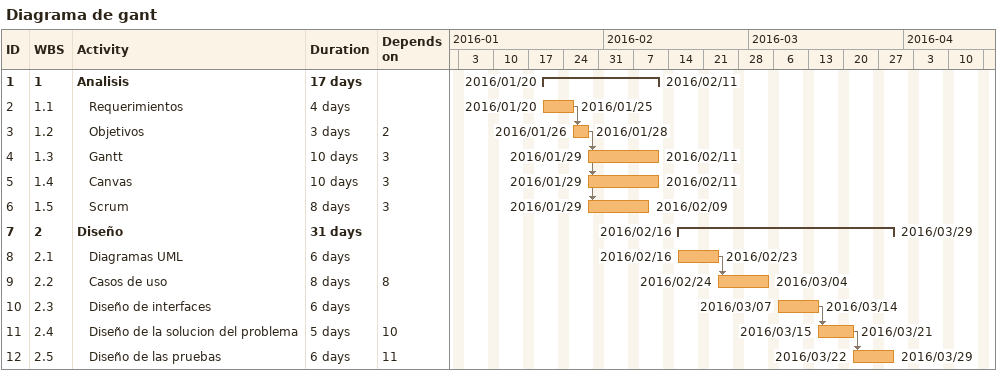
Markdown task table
Diagrama de gant

| ID | WBS | Task | Duration | Start | Finish | Predecessors |
|---|---|---|---|---|---|---|
| 1 | 1 | **Analisis** | 17d | 2016-01-20 | 2016-02-11 |  |
| 2 | 1.1 | Requerimientos | 4d | 2016-01-20 | 2016-01-25 |  |
| 3 | 1.2 | Objetivos | 3d | 2016-01-26 | 2016-01-28 | 2 |
| 4 | 1.3 | Gantt | 10d | 2016-01-29 | 2016-02-11 | 3 |
| 5 | 1.4 | Canvas | 10d | 2016-01-29 | 2016-02-11 | 3 |
| 6 | 1.5 | Scrum | 8d | 2016-01-29 | 2016-02-09 | 3 |
| 7 | 2 | **Diseño** | 31d | 2016-02-16 | 2016-03-29 |  |
| 8 | 2.1 | Diagramas UML | 6d | 2016-02-16 | 2016-02-23 |  |
| 9 | 2.2 | Casos de uso | 8d | 2016-02-24 | 2016-03-04 | 8 |
| 10 | 2.3 | Diseño de interfaces | 6d | 2016-03-07 | 2016-03-14 |  |
| 11 | 2.4 | Diseño de la solucion del problema | 5d | 2016-03-15 | 2016-03-21 | 10 |
| 12 | 2.5 | Diseño de las pruebas | 6d | 2016-03-22 | 2016-03-29 | 11 |
